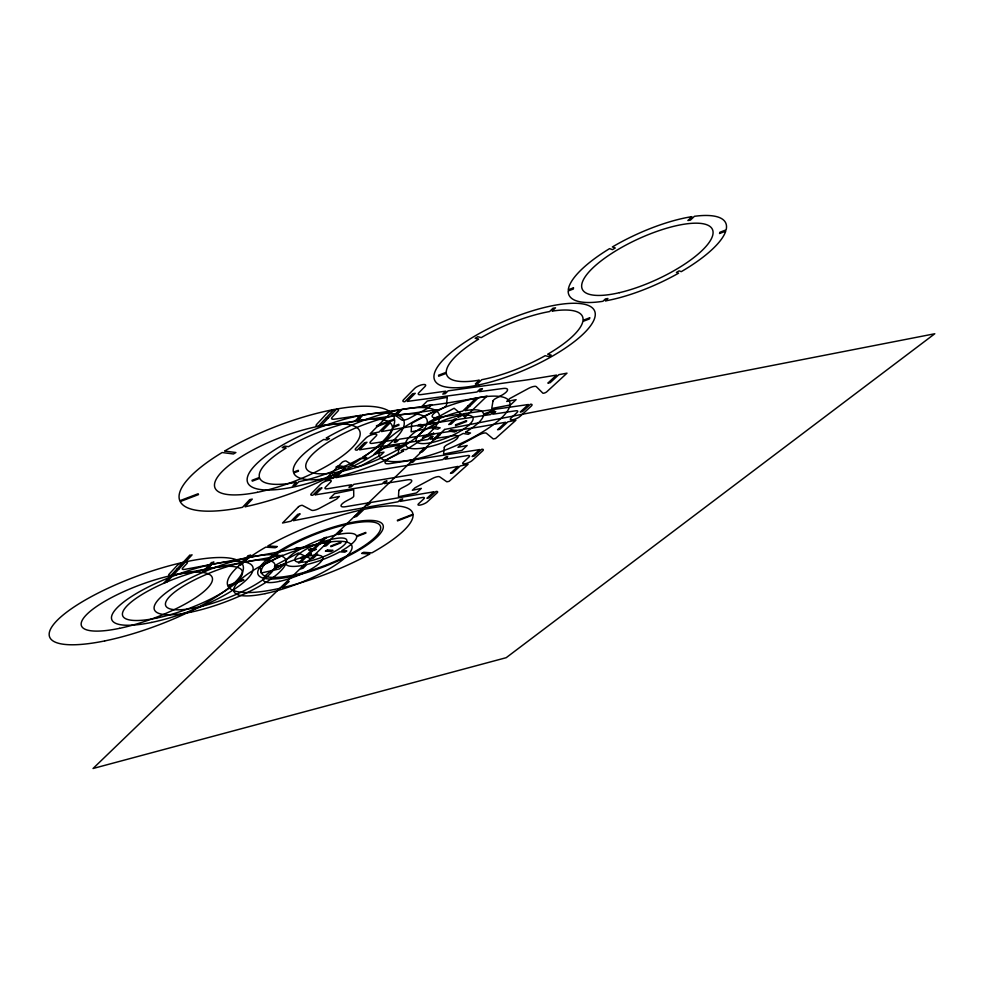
<?xml version="1.0" encoding="UTF-8"?>
<svg xmlns="http://www.w3.org/2000/svg" width="984" height="984" viewBox="0 0 984 984"><rect width="100%" height="100%" fill="white"/><g stroke="black" fill="none" stroke-linecap="round" stroke-linejoin="round"><path stroke-width="1.48" d="M311.276 550.523L313.527 550.019M207.23 567.091L209.653 566.55M243.651 560.437L246.012 559.921M327.979 541.938L295.249 548.851A426.945 128.178 -23.1 0 1 281.608 551.409L185.189 569.293A5.67 1.513 -20.6 0 1 182.618 568.112L187.108 563.303A5.707 1.538 -20.5 0 0 184.205 562.172A5.707 1.538 -20.5 0 0 177.169 565.48L169.002 574.299A5.67 1.513 -20.5 0 0 171.929 575.382A86.272 23.641 -20.7 0 0 176.653 574.521L282.482 555.259L260.157 566.784L261.154 573.02L279.358 568.912L283.577 564.767L274.474 566.821L276.812 564.509L298.386 552.996L310.624 558.678M176.616 569.367L179.1 568.826M467.794 406.171L470.217 405.716M357.647 418.36L360.255 417.868M396.54 412.911L399.086 412.444M325.655 418.409L328.336 417.917M493.734 410.23L493.71 411.127L483.562 415.014A41.98 11.87 -22.6 0 1 465.493 432.136L470.536 432.985L468.224 434.301L463.169 433.452A41.98 11.87 -22.6 0 1 427.093 447.265L422.284 451.89L419.922 452.369L424.731 447.732A41.98 11.87 -22.6 0 1 405.605 444.817L395.371 448.741L395.273 447.88L405.519 443.956A41.98 11.87 -22.6 0 1 423.083 426.699L417.647 425.777L420.033 424.399L425.469 425.322A41.98 11.87 -22.6 0 1 462.664 411.115L476.084 398.176L449.061 402.714A459.799 153.332 -25.4 0 1 435.272 404.682L362.948 415.076L357.438 420.808A71.205 20.812 -21.7 0 1 392.358 426.785L398.815 424.325L398.914 425.236L392.432 427.708A71.205 20.812 -21.7 0 1 362.838 456.945L366.724 457.486L364.4 458.827L360.488 458.286A71.205 20.812 -21.7 0 1 298.804 481.742L295.52 485.161L292.998 485.666L296.282 482.258A71.205 20.812 -21.7 0 1 259.776 478.298L252.31 481.151L252.027 480.303L259.469 477.461A71.205 20.812 -21.7 0 1 286.123 448.089L282.236 447.56L284.659 446.133L288.521 446.662A71.205 20.812 -21.7 0 1 354.83 421.3L360.452 415.433L334.486 419.159A6.359 1.931 -21.8 0 1 332.137 417.29L337.918 411.14A6.408 1.968 -21.8 0 0 335.2 409.295A6.408 1.968 -21.8 0 0 327.168 413.12L316.639 424.411A6.347 1.931 -21.7 0 0 318.25 426.343L333.982 409.516A114.993 33.948 -21.4 0 0 224.586 451.066L235.889 452.529L233.454 453.981L222.138 452.529A114.993 33.948 -21.4 0 0 179.814 500.733L198.141 493.759L198.497 494.595L180.207 501.569A114.993 33.948 -21.4 0 0 242.519 507.313L249.715 499.614L252.285 499.085L245.077 506.785A114.993 33.948 -21.4 0 0 345.605 468.335L335.962 467.105L338.287 465.764L347.918 467.006A114.993 33.948 -21.4 0 0 394.621 419.836L376.614 426.699L376.491 425.777L394.51 418.901A114.993 33.948 -21.4 0 0 336.676 409.024L320.759 426.011A97.109 30.418 -22.2 0 0 324.462 425.469L393.661 415.826L399.529 409.885A78.412 22.681 -22 0 0 326.134 438.052L329.443 438.544L327.032 439.959L323.736 439.467A78.412 22.681 -22 0 0 293.429 472.16L298.263 470.315L298.484 471.164L293.699 472.997A78.412 22.681 -22 0 0 333.182 477.424L335.077 475.506L337.537 475.014L335.655 476.92A78.412 22.681 -22 0 0 403.624 450.979L401.14 450.623L403.452 449.294L405.949 449.663A78.412 22.681 -22 0 0 439.614 417.154L433.87 419.356L433.809 418.446L439.59 416.232A78.412 22.681 -22 0 0 402.087 409.406L396.06 415.494L437.376 409.738L411.73 423.231L411.152 431.828L430.672 428.04L436.023 422.825L426.269 424.707L429.233 421.792L454.104 408.249L464.977 417.228L486.982 396.134L478.507 397.721L465.088 410.66A41.98 11.87 -22.6 0 1 483.562 414.116L493.734 410.23M398.877 445.1L398.508 452.148A5.867 1.648 -22.2 0 1 395.383 454.866L391.214 457.043A11.636 3.247 -22.2 0 0 385.027 462.234A11.636 3.247 -22.2 0 0 389.824 463.612L413.305 459.946L410.463 462.689L412.813 462.209L415.519 459.602L476.514 450.069A81.365 21.365 -22.3 0 1 479.614 449.565L472.099 456.527L474.337 456.059L481.717 449.257A5.596 1.501 -22.7 0 1 482.652 450.893L472.271 460.451A5.56 1.476 -22.6 0 1 465.248 463.735A5.56 1.476 -22.6 0 1 463.316 462.296L468.913 457.105A5.596 1.501 -22.6 0 0 467.277 455.592L445.002 459.233L447.708 456.674L445.408 457.142L442.825 459.589L376.355 470.463A337.709 83.665 -20.7 0 0 362.911 472.64L335.95 477.646L343.256 470.266L340.784 470.77L333.502 478.138L324.855 479.897L342.002 462.431A2.386 0.676 -21.8 0 1 344.166 461.25A2.386 0.676 -21.8 0 1 346.122 461.041L355.101 466.65A5.892 1.661 -21.9 0 0 362.973 464.78L381.165 454.903L383.994 452.111L374.191 454.054L379.283 448.962L398.877 445.1M398.815 490.549L398.471 496.76L416.49 492.935L421.349 488.384L412.345 490.278L415.051 487.744L432.284 478.544A5.523 1.464 -22.4 0 1 439.553 476.76L446.822 481.803L449.085 481.348L468.077 464.325L460.241 465.949L452.726 472.898L450.488 473.365L458.003 466.404L433.058 471.127A413.858 125.903 -24.5 0 1 420.328 473.243L353.76 484.362L351.313 486.785L348.926 487.277L351.472 484.743L327.647 488.728A5.818 1.624 -21.6 0 1 325.47 487.252L330.735 481.926A5.855 1.648 -21.6 0 0 328.226 480.487A5.855 1.648 -21.6 0 0 320.882 483.943L311.313 493.697A5.818 1.611 -21.5 0 0 312.789 495.247L319.542 488.396L321.989 487.892L315.089 494.891A88.634 25.313 -21.9 0 0 318.484 494.325L382.075 483.956L384.683 481.422L387.019 480.942L384.277 483.599L407.228 479.86A11.168 2.989 -22.1 0 1 411.755 481.09A11.168 2.989 -22.1 0 1 405.765 485.973L401.804 488.027A5.547 1.476 -22.1 0 0 398.815 490.549M447.289 397.327L446.441 405.113A6.088 1.771 -22.6 0 1 443.083 408.04L438.729 410.328A12.066 3.493 -22.6 0 0 432.136 415.888A12.066 3.493 -22.6 0 0 436.871 417.536L460.819 414.141L457.757 417.081L460.168 416.613L463.083 413.809L525.185 404.99A84.243 22.878 -22.8 0 1 528.346 404.522L520.278 411.976L522.566 411.533L530.474 404.227A5.806 1.611 -23.2 0 1 531.298 406.06L520.167 416.318A5.756 1.587 -23.1 0 1 512.861 419.738A5.756 1.587 -23.1 0 1 511.028 418.102L517.031 412.542A5.793 1.611 -23.1 0 0 515.493 410.82L492.812 414.215L495.715 411.484L493.365 411.939L490.598 414.559L422.812 424.719A348.397 89.63 -20.9 0 0 409.11 426.773L381.534 431.558L389.393 423.612L386.872 424.092L379.024 432.037L370.168 433.735L388.655 414.916A2.472 0.738 -22.2 0 1 390.906 413.674A2.472 0.738 -22.2 0 1 392.911 413.489L401.607 419.934A6.113 1.796 -22.3 0 0 409.701 418.089L428.741 407.683L431.779 404.67L421.742 406.54L427.24 401.054L447.289 397.327M573.475 287.845L573.34 289.025L568.174 290.981A86.26 26.876 -24.7 0 0 602.897 301.301L605.418 298.915L607.891 298.509L605.381 300.895A86.26 26.876 -24.7 0 0 678.566 273.195L676.439 272.42L679.12 270.871L681.26 271.658A86.26 26.876 -24.7 0 0 725.749 231.166L719.55 233.516L719.882 232.261L726.118 229.899A86.26 26.876 -24.7 0 0 694.458 216.296L690.424 220.121L687.877 220.49L691.9 216.665A86.26 26.876 -24.7 0 0 612.38 246.947L615.246 247.993L612.442 249.641L609.588 248.62A86.26 26.876 -24.7 0 0 568.26 289.813L573.475 287.845M444.337 447.253L443.563 454.079L461.963 450.352L467.179 445.481L457.978 447.326L460.869 444.608L478.864 434.94A5.72 1.574 -22.8 0 1 486.305 433.181L493.267 438.938L495.579 438.483L515.899 420.254L507.904 421.816L499.847 429.282L497.56 429.737L505.628 422.259L480.18 426.785A433.403 136.136 -25.2 0 1 467.216 428.778L399.307 439.221L396.687 441.828L394.227 442.308L396.983 439.577L372.641 443.329A6.027 1.747 -22.1 0 1 370.55 441.644L376.208 435.912A6.076 1.771 -22 0 0 373.76 434.252A6.076 1.771 -22 0 0 366.122 437.868L355.802 448.372A6.027 1.747 -21.9 0 0 357.204 450.131L364.474 442.751L366.983 442.259L359.554 449.786A92.016 27.318 -22.4 0 0 363.022 449.257L427.905 439.541L430.709 436.822L433.108 436.355L430.156 439.208L453.55 435.703A11.574 3.21 -22.6 0 1 458.015 437.191A11.574 3.21 -22.6 0 1 451.656 442.406L447.511 444.559A5.744 1.587 -22.6 0 0 444.337 447.253M589.662 317.807L589.514 318.902L582.848 321.436A73.886 22.386 -23.4 0 1 547.707 354.228L551.175 355.101L548.678 356.54L545.185 355.679A73.886 22.386 -23.4 0 1 481.766 379.701L477.843 383.526L475.358 383.981L479.294 380.144A73.886 22.386 -23.4 0 1 446.33 373.317L438.655 376.232L438.593 375.212L446.256 372.309A73.886 22.386 -23.4 0 1 478.654 339.148L475.161 338.287L477.793 336.737L481.25 337.61A73.886 22.386 -23.4 0 1 549.576 311.559L552.971 308.238L555.529 307.82L552.135 311.128A73.886 22.386 -23.4 0 1 583.02 320.329L589.662 317.807M492.996 400.992L491.729 408.508L510.524 404.904L516.12 399.664L506.723 401.447L509.835 398.52L528.654 388.348A5.941 1.685 -23.3 0 1 536.28 386.614L542.824 393.133A2.349 0.652 -23.4 0 0 544.582 392.973A2.349 0.652 -23.4 0 0 546.772 391.792L567.005 373.157L558.851 374.67L550.191 382.678L547.854 383.12L556.526 375.088L530.573 379.369A455.444 147.428 -26.1 0 1 517.363 381.202L448.126 390.845L445.297 393.649L442.788 394.117L445.752 391.177L420.906 394.633A6.261 1.882 -22.5 0 1 418.901 392.714L425.002 386.527A6.31 1.907 -22.5 0 0 422.653 384.621A6.31 1.907 -22.5 0 0 414.67 388.397L403.538 399.75A6.261 1.882 -22.4 0 0 404.842 401.73L412.677 393.76L415.26 393.293L407.241 401.423A95.719 29.52 -22.9 0 0 410.783 400.931L476.969 392.001L479.995 389.074L482.443 388.618L479.269 391.693L503.107 388.483A12.017 3.456 -23 0 1 507.498 390.242A12.017 3.456 -23 0 1 500.708 395.839L496.379 398.102A5.965 1.697 -23 0 0 492.996 400.992M189.605 555.382L164.23 582.712L166.69 582.171L192.101 554.841L189.605 555.382M211.523 562.59L202.852 571.679L205.262 571.15L213.946 562.048L211.523 562.59M248.349 555.64L239.05 565.136L241.4 564.607L250.723 555.111L248.349 555.64M298.484 506.76L282.531 523.008L290.981 521.212L297.746 514.349L300.157 513.845L293.367 520.708L319.738 515.53A327.721 78.24 -20.5 0 1 332.899 513.217L398.077 501.766L400.5 499.491L402.751 499.011L400.217 501.385L422.087 497.547A5.4 1.402 -22.2 0 1 423.809 498.888L418.581 503.734A5.363 1.378 -22.2 0 0 420.586 504.989A5.363 1.378 -22.2 0 0 427.351 501.84L437.044 492.91A5.412 1.402 -22.3 0 0 436.01 491.447L429.135 497.806L426.933 498.285L433.956 491.779A78.72 19.963 -22 0 0 430.906 492.32L371.029 502.43L368.496 504.866L366.196 505.358L368.852 502.799L345.827 506.686A11.23 3.026 -21.8 0 1 341.005 505.555A11.23 3.026 -21.8 0 1 346.811 500.708L350.808 498.63A5.658 1.538 -21.8 0 0 353.748 496.084L353.687 489.688L334.535 493.661L329.8 498.396L339.382 496.403L336.749 498.999L319.345 508.396A5.695 1.55 -21.5 0 1 311.67 510.278L302.469 505.407A2.3 0.627 -21.4 0 0 300.55 505.641A2.3 0.627 -21.4 0 0 298.484 506.76M324.363 537.805L298.472 562.946L300.71 562.442L326.639 537.313L324.363 537.805M438.114 434.805L432.862 439.885L435.236 439.418L440.5 434.338L438.114 434.805M454.165 419.332L448.778 424.534L451.176 424.067L456.564 418.864L454.165 419.332M444.62 429.454L93.025 768.504L506.194 657.693L934.8 333.748L444.62 429.454M286.91 581.95L280.452 588.174A99.323 25.313 -21.5 0 1 228.054 586.218L243.823 580.142L243.552 579.502L227.771 585.591A99.323 25.313 -21.5 0 1 265.766 547.129L275.2 547.744L277.316 546.551L267.882 545.923A99.323 25.313 -21.5 0 1 361.694 509.86L354.375 516.92L356.663 516.428L363.994 509.368A99.323 25.313 -21.5 0 1 412.985 514.214L397.413 520.216L397.499 520.905L413.059 514.915A99.323 25.313 -21.5 0 1 371.891 552.86L363.674 552.307L361.645 553.438L369.873 553.98A99.323 25.313 -21.5 0 1 282.642 587.669L289.112 581.446L286.91 581.95M315.409 554.632L311.104 558.789L313.33 558.285L317.647 554.127L315.409 554.632M328.558 541.975L324.142 546.218L326.393 545.726L330.808 541.471L328.558 541.975M304.72 564.988L300.772 568.801L302.986 568.297L306.947 564.484A38.032 9.692 -21.5 0 0 339.775 551.827L344.806 552.159L346.848 551.015L341.817 550.683A38.032 9.692 -21.5 0 0 356.651 536.649L365.888 533.094L365.765 532.418L356.516 535.972A38.032 9.692 -21.5 0 0 338.078 534.533L342.272 530.487L340.009 530.991L335.815 535.025A38.032 9.692 -21.5 0 0 302.051 548.027L296.676 547.67L294.573 548.851L299.96 549.207A38.032 9.692 -21.5 0 0 285.581 563.303L276.27 566.895L276.492 567.534L285.803 563.955A38.032 9.692 -21.5 0 0 304.72 564.988M434.461 426.859L432.099 428.212L437.806 429.172L440.156 427.819L434.461 426.859M451.385 429.737L449.036 431.078L454.583 432.013L456.92 430.672L451.385 429.737M310.673 548.863L308.595 550.031L314.253 550.4L316.319 549.232L310.673 548.863M327.475 549.982L325.409 551.138L330.932 551.495L332.986 550.351L327.475 549.982M310.846 553.697L300.87 557.534L301.067 558.186L311.03 554.349L310.846 553.697M340.685 542.196L330.747 546.034L330.907 546.698L340.845 542.861L340.685 542.196M433.649 433.206L422.665 437.4L422.739 438.274L433.698 434.079L433.649 433.206M466.49 420.648L455.543 424.83L455.58 425.715L466.502 421.533L466.49 420.648M431.558 442.579A30.713 8.684 -22.6 0 0 473.107 418.126A30.713 8.684 -22.6 0 0 429.086 427.363A30.713 8.684 -22.6 0 0 431.558 442.579M257.414 492.295A77.736 22.927 -21.4 0 0 359.849 431.435A77.736 22.927 -21.4 0 0 244.758 454.608A77.736 22.927 -21.4 0 0 257.414 492.295M292.039 487.289A83.984 24.551 -21.7 0 0 404.018 421.312A83.984 24.551 -21.7 0 0 281.043 445.924A83.984 24.551 -21.7 0 0 292.039 487.289M339.935 471.693A65.092 18.831 -22 0 0 427.142 420.303A65.092 18.831 -22 0 0 332.494 439.553A65.092 18.831 -22 0 0 339.935 471.693M417.806 458.544A70.516 19.938 -22.6 0 0 509.663 402.05A70.516 19.938 -22.6 0 0 405.925 426.084A70.516 19.938 -22.6 0 0 417.806 458.544M119.482 628.346A69.692 18.007 -20.3 0 0 212.212 577.473A69.692 18.007 -20.3 0 0 108.806 599.035A69.692 18.007 -20.3 0 0 119.482 628.346M104.648 640.941A103.074 26.642 -20.3 0 0 243.122 565.8A103.074 26.642 -20.3 0 0 91.143 596.734A103.074 26.642 -20.3 0 0 104.648 640.941M156.714 618.05A63.825 16.408 -20.5 0 0 242.285 571.224A63.825 16.408 -20.5 0 0 148.301 590.867A63.825 16.408 -20.5 0 0 156.714 618.05M151.659 622.417A75.288 19.348 -20.5 0 0 252.913 567.202A75.288 19.348 -20.5 0 0 142.311 590.142A75.288 19.348 -20.5 0 0 151.659 622.417M190.687 612.183A70.294 17.946 -20.8 0 0 286 560.363A70.294 17.946 -20.8 0 0 183.614 581.642A70.294 17.946 -20.8 0 0 190.687 612.183M196.05 607.595A58.351 14.895 -20.8 0 0 274.905 564.558A58.351 14.895 -20.8 0 0 189.715 582.417A58.351 14.895 -20.8 0 0 196.05 607.595M279.407 581.384A31.759 7.983 -21.3 0 0 322.777 557.719A31.759 7.983 -21.3 0 0 277.045 567.485A31.759 7.983 -21.3 0 0 279.407 581.384M265.04 593.659A63.21 15.892 -21.3 0 0 352.063 546.637A63.21 15.892 -21.3 0 0 261.658 565.492A63.21 15.892 -21.3 0 0 265.04 593.659M308.632 561.261A27.823 7.085 -21.5 0 0 346.835 540.376A27.823 7.085 -21.5 0 0 307.045 548.728A27.823 7.085 -21.5 0 0 308.632 561.261M295.963 574.496A63.874 16.273 -21.5 0 0 380.451 526.292A63.874 16.273 -21.5 0 0 286.516 547.928A63.874 16.273 -21.5 0 0 295.963 574.496M294.167 575.923A67.158 17.109 -21.5 0 0 383.071 525.235A67.158 17.109 -21.5 0 0 284.364 547.928A67.158 17.109 -21.5 0 0 294.167 575.923M478.974 384.879A87.158 26.408 -23.4 0 0 595.111 312.592A87.158 26.408 -23.4 0 0 469.712 339.16A87.158 26.408 -23.4 0 0 478.974 384.879M619.416 292.678A71.598 22.3 -24.7 0 0 712.846 230.625A71.598 22.3 -24.7 0 0 609.822 254.647A71.598 22.3 -24.7 0 0 619.416 292.678"/></g></svg>
